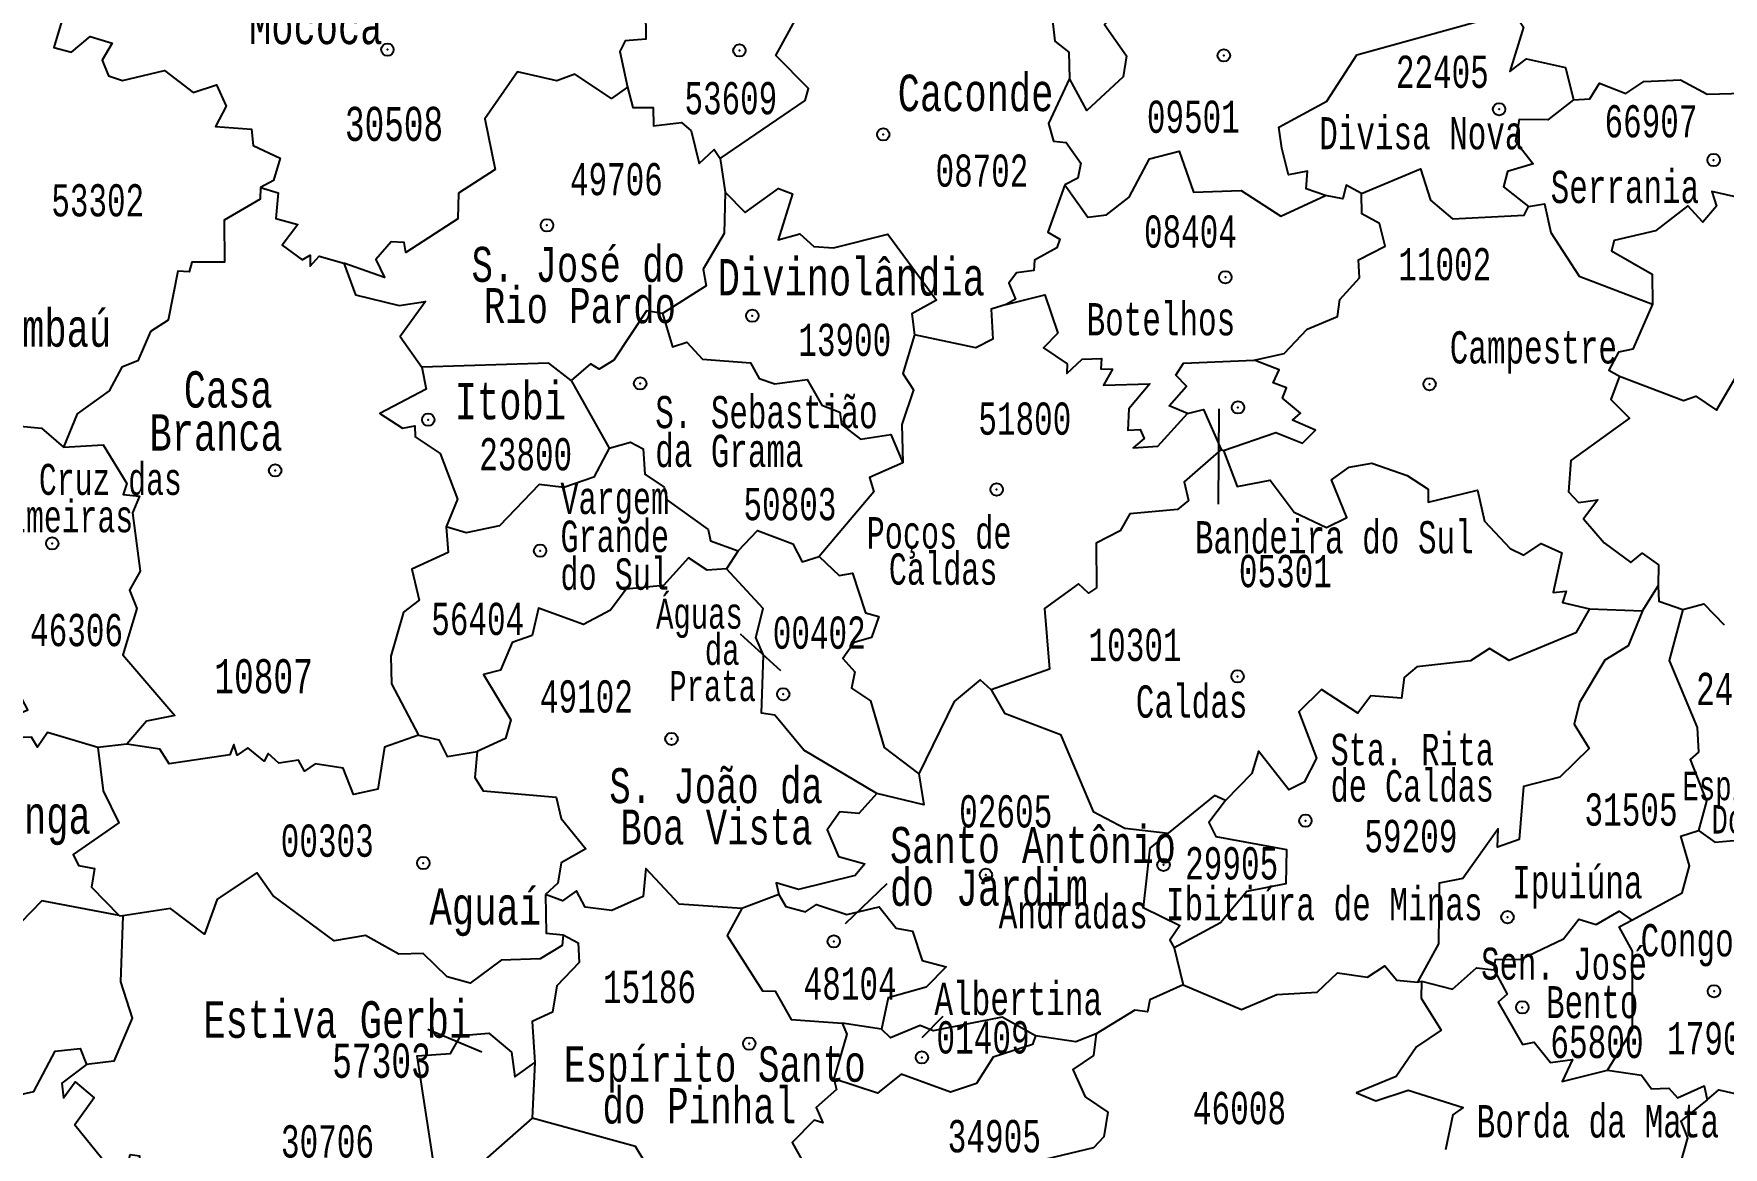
# Model space of a CAD drawing. Header units: millimetres. Extents: x 9851 to 10267, y 23387 to 23778.
# Drawn here: x 10118.13 to 10130.42, y 23502.13 to 23510.23 of the extents above; entities that cross this region are included whole.
import ezdxf
from ezdxf.enums import TextEntityAlignment as Align

# ---------------------------------------------------------------- set-up
doc = ezdxf.new("R2010")
doc.units = ezdxf.units.MM
doc.layers.add('3', color=7, linetype='Continuous')
doc.styles.add('MONOTXT', font='MONOTXT', dxfattribs={"height": 0.2})

# ---------------------------------------------------------------- blocks, each defined once
blk = doc.blocks.new('SEDE')
at = {"layer": '3', "color": 7, "linetype": 'Continuous'}
blk.add_circle((0, 0), 0.00451, dxfattribs=at)

msp = doc.modelspace()

# ---------------------------------------------------------------- linework, layer by layer
at = {"color": 7, "linetype": 'Continuous'}
for p, q in [((10123.125, 23509.325), (10123.162, 23509.079)), ((10122.041, 23507.71), (10122.318, 23507.217)), ((10126.755, 23507.503), (10126.751, 23506.81)), ((10126.771, 23507.208), (10126.788, 23507.199)), ((10123.256, 23506.471), (10123.173, 23506.339)), ((10129.838, 23506.033), (10129.951, 23506.215)), ((10129.452, 23506.049), (10129.838, 23506.033)), ((10123.568, 23505.598), (10123.273, 23505.865)), ((10123.568, 23505.598), (10123.273, 23505.865)), ((10118.808, 23505.064), (10118.599, 23505.039)), ((10123.552, 23503.971), (10123.285, 23503.868)), ((10124.34, 23504.048), (10124.036, 23503.757)), ((10124.34, 23504.048), (10124.036, 23503.757)), ((10118.752, 23503.818), (10118.779, 23503.814)), ((10126.429, 23503.582), (10126.494, 23503.314)), ((10128.201, 23503.332), (10128.23, 23503.339)), ((10121.391, 23502.822), (10121, 23502.987)), ((10124.3, 23502.991), (10124.013, 23503.034)), ((10124.596, 23502.931), (10124.749, 23503.084)), ((10121.777, 23502.747), (10121.759, 23502.342))]:
    msp.add_line(p, q, dxfattribs=at)
for points in [[(10122.943, 23511.089), (10123.018, 23510.662), (10122.902, 23510.552), (10122.702, 23510.53), (10122.712, 23510.425), (10122.582, 23510.409), (10122.585, 23510.192), (10122.435, 23510.179), (10122.397, 23510.102), (10122.453, 23509.842)], [(10126.293, 23510.88), (10126.194, 23510.708), (10126.209, 23510.575), (10125.922, 23510.298), (10126.082, 23510.072), (10126.058, 23509.917), (10125.793, 23509.673), (10125.668, 23509.906)], [(10123.125, 23509.325), (10123.744, 23509.746), (10123.769, 23509.833), (10123.531, 23510.073), (10123.683, 23510.353), (10123.985, 23510.454), (10124.242, 23510.407), (10124.44, 23510.524), (10124.597, 23510.502)], [(10124.597, 23510.502), (10124.557, 23510.438), (10124.692, 23510.351), (10124.991, 23510.528), (10125.154, 23510.374), (10125.545, 23510.327), (10125.561, 23510.177), (10125.664, 23510.098), (10125.668, 23509.906)], [(10118.348, 23510.367), (10118.277, 23510.131), (10118.405, 23510.098), (10118.542, 23510.211), (10118.702, 23510.162), (10118.629, 23510.039), (10118.676, 23509.926), (10118.777, 23509.891), (10119.083, 23509.965), (10119.292, 23509.803), (10119.462, 23509.859), (10119.532, 23509.704), (10119.455, 23509.556), (10119.715, 23509.537), (10119.729, 23509.418), (10119.924, 23509.326), (10119.877, 23509.164), (10119.782, 23509.114)], [(10128.903, 23510.381), (10128.972, 23510.28), (10128.871, 23509.958), (10128.994, 23510.05), (10129.277, 23509.987), (10129.336, 23509.751)], [(10127.53, 23509.056), (10127.389, 23509.103), (10127.401, 23509.232), (10127.261, 23509.206), (10127.213, 23509.398), (10127.192, 23509.551), (10127.541, 23509.741), (10127.759, 23510.078), (10128.655, 23510.325)], [(10122.453, 23509.842), (10122.336, 23509.76), (10122.069, 23509.937), (10121.937, 23509.888), (10121.652, 23509.955), (10121.414, 23509.613), (10121.488, 23509.244), (10121.221, 23509.073), (10121.218, 23508.885), (10120.838, 23508.64), (10120.828, 23508.714), (10120.733, 23508.719), (10120.621, 23508.589), (10120.683, 23508.459), (10120.387, 23508.563)], [(10125.668, 23509.906), (10125.515, 23509.579), (10125.552, 23509.45), (10125.645, 23509.44), (10125.751, 23509.291), (10125.729, 23509.181), (10125.633, 23509.132)], [(10129.336, 23509.751), (10129.454, 23509.759), (10129.524, 23509.871), (10129.716, 23509.796), (10129.848, 23509.884), (10130.113, 23509.896), (10130.307, 23509.793), (10130.574, 23509.799), (10130.712, 23509.691), (10130.722, 23509.582), (10130.937, 23509.482)], [(10122.453, 23509.842), (10122.49, 23509.695), (10122.639, 23509.695), (10122.642, 23509.561), (10122.845, 23509.586), (10122.914, 23509.525), (10122.973, 23509.288), (10123.082, 23509.389), (10123.125, 23509.325)], [(10129.336, 23509.751), (10129.149, 23509.606), (10128.939, 23509.608), (10128.913, 23509.45), (10129.042, 23509.285), (10128.856, 23509.229), (10128.825, 23509.117), (10129.008, 23508.974)], [(10130.937, 23509.482), (10130.888, 23509.31), (10130.737, 23509.269), (10130.694, 23509.004), (10130.342, 23509.083), (10130.375, 23508.977), (10130.277, 23508.86), (10130.167, 23508.979), (10129.932, 23508.799), (10129.632, 23508.727), (10129.612, 23508.652), (10129.909, 23508.482), (10129.911, 23508.264)], [(10125.633, 23509.132), (10125.801, 23508.898), (10125.938, 23508.915), (10126.103, 23509.043), (10126.25, 23509.322), (10126.465, 23509.377), (10126.571, 23509.079), (10126.917, 23509.092), (10127.206, 23508.905), (10127.53, 23509.056)], [(10127.793, 23509.07), (10128.223, 23509.25), (10128.294, 23509.022), (10128.455, 23508.884), (10128.977, 23508.912), (10129.008, 23508.974)], [(10119.782, 23509.114), (10119.778, 23509.029), (10119.517, 23508.875), (10119.52, 23508.569), (10119.281, 23508.57), (10119.262, 23508.5), (10119.18, 23508.504), (10119.109, 23508.147), (10118.982, 23508.066), (10118.888, 23507.853), (10118.772, 23507.805), (10118.68, 23507.635), (10118.447, 23507.467), (10118.347, 23507.225)], [(10119.782, 23509.114), (10119.909, 23509.075), (10119.892, 23508.888), (10120.053, 23508.845), (10119.938, 23508.693), (10120.084, 23508.586), (10120.142, 23508.621), (10120.144, 23508.541), (10120.209, 23508.613), (10120.387, 23508.563)], [(10125.633, 23509.132), (10125.511, 23508.789), (10125.597, 23508.737), (10125.577, 23508.675), (10125.413, 23508.584), (10125.408, 23508.51), (10125.283, 23508.493), (10125.227, 23508.416), (10125.275, 23508.301), (10125.207, 23508.262)], [(10127.793, 23509.07), (10127.681, 23509.131), (10127.656, 23509.03), (10127.53, 23509.056)], [(10123.162, 23509.079), (10123.155, 23508.778), (10123.002, 23508.519), (10123.024, 23508.398), (10122.706, 23508.196)], [(10123.162, 23509.079), (10123.308, 23508.931), (10123.55, 23509.106), (10123.653, 23509.067), (10123.548, 23508.732), (10123.707, 23508.776), (10123.808, 23508.683), (10123.952, 23508.675), (10124.347, 23508.774), (10124.7, 23508.294), (10124.52, 23508.195), (10124.54, 23508.042)], [(10127.012, 23507.857), (10127.231, 23507.905), (10127.397, 23508.083), (10127.618, 23508.175), (10127.634, 23508.298), (10127.778, 23508.456), (10127.772, 23508.588), (10127.966, 23508.686), (10127.924, 23508.851), (10127.795, 23508.921), (10127.793, 23509.07)], [(10129.008, 23508.974), (10129.124, 23508.995), (10129.17, 23508.786), (10129.377, 23508.467), (10129.911, 23508.264)], [(10120.387, 23508.563), (10120.473, 23508.333), (10120.79, 23508.255), (10120.981, 23508.284), (10120.797, 23508.029), (10120.956, 23507.805)], [(10125.207, 23508.262), (10125.097, 23508.228), (10125.11, 23508.01), (10124.987, 23507.946), (10124.54, 23508.042)], [(10125.207, 23508.262), (10125.488, 23508.333), (10125.584, 23508.054), (10125.479, 23507.947), (10125.651, 23507.831), (10125.649, 23507.76), (10125.76, 23507.865), (10125.902, 23507.87), (10125.896, 23507.794), (10125.982, 23507.791), (10125.915, 23507.674), (10126.252, 23507.686), (10126.099, 23507.502), (10126.092, 23507.349), (10126.182, 23507.353), (10126.212, 23507.287), (10126.132, 23507.22), (10126.31, 23507.232), (10126.527, 23507.47)], [(10129.911, 23508.264), (10129.767, 23507.937), (10129.662, 23507.916), (10129.592, 23507.784), (10129.671, 23507.74)], [(10122.706, 23508.196), (10122.589, 23508.217), (10122.352, 23507.857), (10122.245, 23507.791), (10122.182, 23507.831), (10122.041, 23507.71)], [(10122.706, 23508.196), (10122.779, 23507.954), (10122.884, 23507.987), (10122.997, 23507.864), (10123.348, 23507.838), (10123.41, 23507.723), (10123.523, 23507.684), (10123.758, 23507.716), (10123.866, 23507.529), (10123.997, 23507.479), (10124.01, 23507.388), (10124.147, 23507.283), (10124.369, 23507.317), (10124.455, 23507.11)], [(10124.54, 23508.042), (10124.455, 23507.761), (10124.532, 23507.642), (10124.448, 23507.388), (10124.455, 23507.11)], [(10120.956, 23507.805), (10120.987, 23507.645), (10120.65, 23507.469), (10120.815, 23507.362), (10120.905, 23507.38), (10120.908, 23507.3), (10121.088, 23507.177), (10121.214, 23506.847), (10121.133, 23506.645)], [(10122.041, 23507.71), (10121.879, 23507.836), (10120.956, 23507.805)], [(10126.527, 23507.47), (10126.394, 23507.525), (10126.519, 23507.669), (10126.441, 23507.748), (10126.497, 23507.835), (10127.012, 23507.857)], [(10126.788, 23507.199), (10127.17, 23507.331), (10127.364, 23507.253), (10127.458, 23507.349), (10127.291, 23507.42), (10127.349, 23507.471), (10127.218, 23507.581), (10127.246, 23507.656), (10127.149, 23507.692), (10127.193, 23507.786), (10127.012, 23507.857)], [(10129.671, 23507.74), (10130.137, 23507.564), (10130.225, 23507.594), (10130.375, 23507.493), (10130.58, 23507.843), (10130.68, 23507.748), (10130.73, 23507.828), (10130.86, 23507.838), (10131.074, 23507.668), (10131.185, 23507.724), (10131.318, 23507.58), (10131.47, 23507.578), (10131.479, 23507.335), (10131.551, 23507.225), (10131.678, 23507.223), (10131.779, 23507.02)], [(10129.671, 23507.74), (10129.608, 23507.571), (10129.744, 23507.436), (10129.316, 23507.127), (10129.299, 23506.898), (10129.371, 23506.821), (10129.513, 23506.84), (10129.409, 23506.702), (10129.559, 23506.527), (10129.752, 23506.384), (10129.836, 23506.454), (10129.953, 23506.367), (10129.951, 23506.215)], [(10126.527, 23507.47), (10126.644, 23507.497), (10126.771, 23507.208)], [(10117.823, 23507.279), (10117.958, 23507.383), (10118.187, 23507.363), (10118.347, 23507.225)], [(10118.347, 23507.225), (10118.637, 23507.242), (10118.809, 23506.961), (10118.782, 23506.879), (10118.9, 23506.867), (10118.851, 23506.747), (10118.906, 23506.322), (10118.827, 23506.183), (10118.882, 23506.05), (10118.779, 23505.714), (10119.157, 23505.272), (10118.952, 23505.23), (10118.808, 23505.064)], [(10122.318, 23507.217), (10122.207, 23507.005), (10121.989, 23506.931), (10121.808, 23506.952), (10121.521, 23506.652), (10121.278, 23506.6), (10121.133, 23506.645)], [(10122.318, 23507.217), (10122.474, 23507.261), (10122.565, 23507.211), (10122.577, 23507.027), (10122.718, 23506.933), (10122.738, 23506.84), (10123.038, 23506.624), (10123.055, 23506.542), (10123.256, 23506.471)], [(10126.771, 23507.208), (10126.502, 23506.971), (10126.533, 23506.836), (10126.453, 23506.77), (10126.106, 23506.738), (10126.037, 23506.616), (10125.862, 23506.525), (10125.865, 23506.201), (10125.807, 23506.161), (10125.733, 23506.23), (10125.485, 23506.051), (10125.523, 23505.608), (10125.097, 23505.46)], [(10126.788, 23507.199), (10126.888, 23506.939), (10127.129, 23506.984), (10127.302, 23506.752), (10127.539, 23506.639), (10127.687, 23506.713), (10127.575, 23506.986), (10127.703, 23507.078), (10127.869, 23507.108), (10128.126, 23507.017), (10128.279, 23506.919), (10128.277, 23506.824), (10128.637, 23506.912), (10128.688, 23506.687), (10128.875, 23506.487), (10128.974, 23506.438), (10129.101, 23506.524), (10129.251, 23506.455), (10129.188, 23506.167), (10129.281, 23506.176), (10129.255, 23506.094), (10129.452, 23506.049)], [(10124.455, 23507.11), (10124.213, 23507.003), (10124.244, 23506.9), (10123.847, 23506.428)], [(10121.133, 23506.645), (10121.147, 23506.458), (10120.883, 23506.337), (10120.937, 23506.111), (10120.822, 23506.024), (10120.73, 23505.703), (10120.734, 23505.503), (10120.93, 23505.128)], [(10123.256, 23506.471), (10123.397, 23506.619), (10123.656, 23506.52), (10123.724, 23506.391), (10123.847, 23506.428)], [(10123.173, 23506.339), (10123.032, 23506.33), (10122.895, 23506.42), (10122.714, 23506.219), (10122.442, 23506.191), (10122.328, 23506.039), (10122.131, 23505.934), (10121.805, 23506.053), (10121.757, 23505.854), (10121.613, 23505.802), (10121.528, 23505.601), (10121.404, 23505.571), (10121.604, 23505.24), (10121.565, 23505.105), (10121.358, 23505.011)], [(10123.847, 23506.428), (10123.991, 23506.291), (10124.089, 23506.307), (10124.183, 23506.018), (10124.281, 23505.992), (10124.227, 23505.839), (10124.101, 23505.804), (10124.019, 23505.687), (10124.106, 23505.591), (10124.083, 23505.471), (10124.22, 23505.38), (10124.32, 23505.039), (10124.572, 23504.848)], [(10118.599, 23505.039), (10118.231, 23505.148), (10118.159, 23505.041), (10118.116, 23505.114), (10117.934, 23505.108), (10117.807, 23504.99), (10117.774, 23505.09), (10117.852, 23505.216), (10118.088, 23505.313), (10117.943, 23505.587), (10117.973, 23506.027), (10117.887, 23506.131), (10117.64, 23506.073), (10117.462, 23506.345), (10117.325, 23506.396)], [(10124.265, 23504.704), (10123.736, 23505.021), (10123.525, 23505.274), (10123.426, 23505.289), (10123.441, 23505.712), (10123.386, 23505.839), (10123.438, 23506.05), (10123.173, 23506.339)], [(10129.951, 23506.215), (10129.957, 23506.105), (10130.132, 23506.043)], [(10129.452, 23506.049), (10129.353, 23505.874), (10128.867, 23505.672), (10128.725, 23505.76), (10128.585, 23505.669), (10128.195, 23505.627), (10128.104, 23505.548), (10128.083, 23505.398), (10127.861, 23505.415), (10127.765, 23505.289), (10127.501, 23505.461), (10127.336, 23505.299), (10127.466, 23504.962), (10127.375, 23504.786), (10127.265, 23504.731), (10127.044, 23505.012), (10126.995, 23504.851), (10126.804, 23504.655)], [(10130.132, 23506.043), (10130.031, 23505.673), (10130.236, 23505.185), (10130.244, 23505.006), (10130.185, 23504.953), (10130.303, 23504.649), (10130.245, 23504.435)], [(10130.132, 23506.043), (10130.284, 23506.085), (10130.432, 23505.931)], [(10129.838, 23506.033), (10129.733, 23505.78), (10129.563, 23505.674), (10129.38, 23505.366), (10129.34, 23505.21), (10129.45, 23505.033), (10129.235, 23504.824), (10128.972, 23504.756), (10128.94, 23504.371), (10128.783, 23504.315), (10128.788, 23504.448), (10128.53, 23504.086), (10128.358, 23504.053), (10128.352, 23503.611), (10128.201, 23503.332)], [(10125.097, 23505.46), (10125.017, 23505.532), (10124.83, 23505.375), (10124.572, 23504.848)], [(10125.097, 23505.46), (10125.194, 23505.288), (10125.602, 23505.135), (10125.84, 23504.574), (10126.07, 23504.453), (10126.387, 23504.417)], [(10120.93, 23505.128), (10120.684, 23505.043), (10120.634, 23504.736), (10120.459, 23504.698), (10120.384, 23504.889), (10120.178, 23504.92), (10120.101, 23504.868), (10120.057, 23504.948), (10119.915, 23504.925), (10119.838, 23504.996), (10119.809, 23504.941), (10119.69, 23505.037), (10119.612, 23504.983), (10119.588, 23505.062), (10119.558, 23504.987), (10119.116, 23504.92), (10119.048, 23505.028), (10118.808, 23505.064)], [(10120.93, 23505.128), (10121.078, 23505.095), (10121.14, 23504.973), (10121.358, 23505.011)], [(10118.599, 23505.039), (10118.637, 23504.724), (10118.75, 23504.492), (10118.418, 23504.261), (10118.457, 23504.181), (10118.573, 23504.158), (10118.552, 23504.023), (10118.752, 23503.818)], [(10121.358, 23505.011), (10121.34, 23504.82), (10121.402, 23504.724), (10121.933, 23504.677), (10121.968, 23504.524), (10122.148, 23504.302), (10121.968, 23504.2), (10121.945, 23504.052), (10121.855, 23503.969)], [(10124.572, 23504.848), (10124.607, 23504.623), (10124.265, 23504.704)], [(10124.265, 23504.704), (10124.134, 23504.56), (10123.996, 23504.571), (10123.904, 23504.441), (10123.987, 23504.247), (10124.179, 23504.192), (10124.108, 23504.108), (10123.695, 23504.007), (10123.534, 23504.054), (10123.552, 23503.971)], [(10126.804, 23504.655), (10126.722, 23504.689), (10126.387, 23504.417)], [(10126.804, 23504.655), (10126.681, 23504.494), (10126.732, 23504.393), (10127.248, 23504.298), (10127.243, 23504.048), (10126.959, 23503.993), (10126.766, 23503.764), (10126.429, 23503.582)], [(10126.387, 23504.417), (10126.253, 23504.306), (10126.205, 23503.875), (10126.471, 23503.744), (10126.397, 23503.637), (10126.429, 23503.582)], [(10129.76, 23503.784), (10130.127, 23503.983), (10130.18, 23504.179), (10130.117, 23504.395), (10130.245, 23504.435)], [(10130.245, 23504.435), (10130.363, 23504.351), (10130.586, 23504.37), (10130.716, 23503.972), (10130.694, 23503.855), (10130.618, 23503.824), (10130.669, 23503.738), (10130.746, 23503.685), (10131.08, 23503.731), (10131.156, 23503.512)], [(10121.983, 23503.676), (10121.977, 23503.599), (10121.817, 23503.502), (10121.532, 23503.493), (10121.307, 23503.326), (10121.139, 23503.371), (10120.965, 23503.542), (10120.789, 23503.536), (10120.545, 23503.672), (10120.317, 23503.634), (10119.87, 23503.962), (10119.755, 23504.127), (10119.466, 23503.935), (10119.373, 23503.681), (10119.126, 23503.868), (10118.779, 23503.814)], [(10123.285, 23503.868), (10122.827, 23503.9), (10122.586, 23504.159), (10122.567, 23503.956), (10122.337, 23503.853), (10122.144, 23503.879), (10122.081, 23503.997), (10121.979, 23503.923), (10121.855, 23503.969)], [(10118.752, 23503.818), (10118.19, 23503.923), (10118.034, 23503.763), (10117.744, 23503.769), (10117.456, 23503.906), (10116.992, 23503.837), (10116.758, 23503.955)], [(10121.855, 23503.969), (10121.861, 23503.689), (10121.983, 23503.676)], [(10123.552, 23503.971), (10123.603, 23503.883), (10123.748, 23503.845), (10123.828, 23503.897), (10124.047, 23503.824), (10124.283, 23503.881), (10124.407, 23503.724), (10124.525, 23503.704), (10124.595, 23503.491), (10124.77, 23503.444), (10124.626, 23503.295), (10124.348, 23503.218), (10124.3, 23502.991)], [(10123.285, 23503.868), (10123.177, 23503.671), (10123.433, 23503.27), (10123.527, 23503.267), (10123.642, 23503.06), (10124.013, 23503.034)], [(10128.759, 23503.423), (10128.768, 23503.498), (10128.953, 23503.499), (10129.262, 23503.648), (10129.374, 23503.79), (10129.5, 23503.751), (10129.668, 23503.848), (10129.76, 23503.784)], [(10118.779, 23503.814), (10118.762, 23503.335), (10118.847, 23503.071), (10118.715, 23502.758), (10118.515, 23502.733)], [(10129.583, 23502.692), (10129.765, 23502.988), (10129.764, 23503.558), (10129.667, 23503.736), (10129.76, 23503.784)], [(10121.983, 23503.676), (10122.092, 23503.619), (10122.1, 23503.475), (10121.937, 23503.305), (10121.905, 23503.114), (10121.757, 23503.046), (10121.777, 23502.747)], [(10130.308, 23502.477), (10130.394, 23502.548), (10130.585, 23502.506), (10130.802, 23502.705), (10130.771, 23502.875), (10130.871, 23503.128), (10131.024, 23503.252), (10131.156, 23503.512)], [(10126.494, 23503.314), (10126.919, 23503.133), (10127.176, 23503.242), (10127.47, 23503.259), (10127.618, 23503.401), (10127.837, 23503.369), (10127.963, 23503.45), (10128.05, 23503.346), (10128.201, 23503.332)], [(10128.23, 23503.339), (10128.226, 23503.216), (10128.373, 23502.982), (10128.192, 23502.863), (10128.044, 23502.647), (10127.756, 23502.527), (10127.897, 23502.469), (10128.133, 23502.547), (10128.532, 23502.421), (10128.458, 23502.367), (10128.404, 23502.112)], [(10128.23, 23503.339), (10128.455, 23503.282), (10128.629, 23503.437), (10128.759, 23503.423)], [(10128.759, 23503.423), (10128.852, 23503.244), (10128.787, 23503.186), (10128.965, 23502.878), (10129.05, 23502.897), (10129.167, 23502.749), (10129.329, 23502.77), (10129.253, 23502.609), (10129.583, 23502.692)], [(10126.494, 23503.314), (10126.252, 23503.205), (10126.236, 23503.116), (10126.143, 23503.129), (10125.861, 23502.957)], [(10124.013, 23503.034), (10124.048, 23502.954), (10123.954, 23502.628)], [(10125.42, 23502.941), (10125.177, 23503.078), (10124.675, 23502.978), (10124.581, 23503.016), (10124.365, 23502.927), (10124.3, 23502.991)], [(10116.054, 23502.335), (10116.298, 23502.149), (10116.687, 23502.139), (10117.05, 23502.462), (10117.287, 23502.33), (10117.447, 23502.41), (10117.532, 23502.364), (10117.65, 23502.544), (10117.927, 23502.49), (10118.133, 23502.538), (10118.287, 23502.83), (10118.469, 23502.849), (10118.515, 23502.733)], [(10121.759, 23502.342), (10121.19, 23501.843), (10121.067, 23501.849), (10120.922, 23502.797), (10121.165, 23502.813), (10121.238, 23502.945), (10121.444, 23502.962), (10121.608, 23502.822), (10121.633, 23502.643), (10121.777, 23502.747)], [(10125.42, 23502.941), (10125.4, 23502.88), (10125.112, 23502.787), (10124.992, 23502.596), (10124.802, 23502.532), (10124.442, 23502.664), (10124.272, 23502.526), (10123.954, 23502.628)], [(10125.861, 23502.957), (10125.714, 23502.898), (10125.42, 23502.941)], [(10125.861, 23502.957), (10125.842, 23502.799), (10125.693, 23502.696), (10125.782, 23502.499), (10125.946, 23502.387), (10125.919, 23502.206), (10125.842, 23502.128), (10125.499, 23502.044), (10125.463, 23501.895), (10125.576, 23501.481), (10125.697, 23501.394)], [(10118.515, 23502.733), (10118.336, 23502.598), (10118.349, 23502.491), (10118.432, 23502.608), (10118.571, 23502.49), (10118.431, 23502.294), (10118.667, 23502), (10118.814, 23501.988), (10118.834, 23502.079), (10118.902, 23502.07), (10118.911, 23501.875)], [(10123.954, 23502.628), (10123.973, 23502.552), (10123.825, 23502.421), (10123.872, 23502.31), (10123.811, 23502.328), (10123.649, 23502.165), (10123.733, 23502.018), (10123.651, 23501.947), (10123.705, 23501.841), (10123.524, 23501.731)], [(10129.583, 23502.692), (10129.829, 23502.657), (10129.903, 23502.557), (10130.028, 23502.561), (10130.091, 23502.491), (10130.286, 23502.579), (10130.308, 23502.477)], [(10130.308, 23502.477), (10130.117, 23502.321), (10130.165, 23502.201), (10130.112, 23502.011), (10130.209, 23501.874), (10130.187, 23501.722), (10130.345, 23501.635), (10130.367, 23501.189)], [(10122.847, 23501.83), (10122.757, 23502.021), (10122.572, 23502.033), (10122.51, 23502.137), (10121.759, 23502.342)]]:
    msp.add_lwpolyline(points, dxfattribs=at)
for p in [(10120.705, 23510.116), (10123.266, 23510.11), (10126.791, 23510.074), (10128.794, 23509.682), (10124.313, 23509.499), (10130.355, 23509.313), (10121.866, 23508.838), (10126.802, 23508.46), (10123.36, 23508.18), (10122.544, 23507.688), (10128.288, 23507.682), (10121.002, 23507.424), (10126.894, 23507.513), (10119.888, 23507.055), (10125.138, 23506.916), (10118.266, 23506.524), (10121.816, 23506.471), (10126.891, 23505.557), (10123.585, 23505.427), (10122.772, 23505.102), (10127.385, 23504.507), (10120.966, 23504.199), (10125.06, 23504.113), (10126.352, 23504.185), (10128.855, 23503.805), (10123.953, 23503.629), (10130.358, 23503.266), (10128.963, 23503.149), (10123.338, 23502.885), (10124.594, 23502.785)]:
    msp.add_point(p, dxfattribs=at)

# ---------------------------------------------------------------- block references
at = {"color": 7, "linetype": 'Continuous', "zscale": 10}
for p, xscale, yscale, rotation in [((10120.705, 23510.116), 9.99998267394173, 9.99998267394173, 0.4829230936033736), ((10123.266, 23510.11), 10.00001704803835, 10.00001704803835, 0.5629660529081492), ((10126.791, 23510.074), 9.999988952912014, 9.999988952912014, 0.6718304162794904), ((10128.794, 23509.682), 10.00002179012871, 10.00002179012871, 0.7307963441341403), ((10124.313, 23509.499), 10.00001924040703, 10.00001924040703, 0.5907149733123827), ((10130.355, 23509.313), 9.999986835563831, 9.999986835563831, 0.7764265135110019), ((10121.866, 23508.838), 10.0000221784904, 10.0000221784904, 0.5090689701085918), ((10126.802, 23508.46), 10.0000127749726, 10.0000127749726, 0.6606222743348782), ((10123.36, 23508.18), 10, 10, 0.5506936236051642), ((10122.544, 23507.688), 10, 10, 0.5208102919274009), ((10128.288, 23507.682), 10, 10, 0.7011800362983249), ((10126.894, 23507.513), 10, 10, 0.6563536843986703), ((10121.002, 23507.424), 10.00001026720735, 10.00001026720735, 0.4698478913586817), ((10119.888, 23507.055), 10, 10, 0.4311603317172847), ((10125.138, 23506.916), 9.999983291072752, 9.999983291072752, 0.5965871256545454), ((10118.266, 23506.524), 9.999980892046159, 9.999980892046159, 0.374597208078997), ((10121.816, 23506.471), 9.99998977376514, 9.99998977376514, 0.4877254128519717), ((10126.891, 23505.557), 10.00002124358172, 10.00002124358172, 0.6414105758016221), ((10123.585, 23505.427), 10.00001763632743, 10.00001763632743, 0.5354839194520145), ((10122.772, 23505.102), 10.00001846368342, 10.00001846368342, 0.5066678268609203), ((10127.385, 23504.507), 9.999989888799497, 9.999989888799497, 0.6491504223835193), ((10120.966, 23504.199), 10.00001649769638, 10.00001649769638, 0.4407650137988335), ((10126.352, 23504.185), 10.00001476600549, 10.00001476600549, 0.6136616769868593), ((10125.06, 23504.113), 9.999985700832426, 9.999985700832426, 0.5717728176924763), ((10128.855, 23503.805), 9.999981141739239, 9.999981141739239, 0.6905086265614849), ((10123.953, 23503.629), 10.00001242954505, 10.00001242954505, 0.5322824066438884), ((10130.358, 23503.266), 9.999982967111496, 9.999982967111496, 0.7342679321989788), ((10128.963, 23503.149), 9.99997777852577, 9.99997777852577, 0.6889079109506917), ((10123.338, 23502.885), 10.00001764055582, 10.00001764055582, 0.5061342392305588), ((10124.594, 23502.785), 9.999988209904886, 9.999988209904886, 0.5458913548427929)]:
    msp.add_blockref('SEDE', p, dxfattribs=dict(at, xscale=xscale, yscale=yscale, rotation=rotation))

# ---------------------------------------------------------------- texts
at = {"color": 7, "linetype": 'Continuous', "style": 'MONOTXT', "width": 0.705884}
msp.add_text('Mococa', height=0.2649, dxfattribs=at).set_placement((10120.669, 23510.156), align=Align.RIGHT)
at = {"color": 7, "linetype": 'Continuous', "style": 'MONOTXT'}
for s, height, width, p in [('22405', 0.234, 0.666663, (10128.381, 23509.955)), ('30508', 0.2475, 0.666667, (10120.753, 23509.576)), ('08702', 0.2338, 0.666663, (10125.031, 23509.236)), ('23800', 0.2342, 0.666667, (10121.711, 23507.173)), ('50803', 0.2342, 0.666663, (10123.634, 23506.81)), ('00402', 0.2344, 0.666667, (10123.847, 23505.875)), ('49102', 0.2345, 0.666667, (10122.153, 23505.411)), ('02605', 0.2349, 0.666671, (10125.204, 23504.575)), ('00303', 0.2346, 0.666667, (10120.267, 23504.362)), ('34905', 0.2353, 0.666659, (10125.121, 23502.212))]:
    msp.add_text(s, height=height, dxfattribs=dict(at, width=width)).set_placement(p, align=Align.MIDDLE)
for s, height, rotation, width, p in [('53609', 0.2338, 0, 0.666675, (10123.204, 23509.763)), ('09501', 0.2341, 360, 0.666667, (10126.569, 23509.628)), ('66907', 0.2341, 0, 0.666659, (10129.899, 23509.595)), ('49706', 0.2339, 360, 0.666659, (10122.371, 23509.174)), ('53302', 0.2339, 360, 0.666663, (10118.597, 23509.02)), ('08404', 0.2342, 360, 0.666667, (10126.548, 23508.793)), ('11002', 0.2342, 360, 0.666671, (10128.399, 23508.555)), ('13900', 0.234, 360, 0.666671, (10124.033, 23508.005)), ('51800', 0.2344, 0, 0.666663, (10125.343, 23507.432)), ('05301', 0.2346, 0, 0.666675, (10127.239, 23506.323)), ('56404', 0.2344, 360, 0.666659, (10121.362, 23505.975)), ('46306', 0.2344, 360, 0.666667, (10118.443, 23505.894)), ('10301', 0.2347, 0, 0.666671, (10126.145, 23505.786)), ('10807', 0.2482, 360, 0.66667, (10119.804, 23505.558)), ('24401', 0.2347, 0, 0.666667, (10130.566, 23505.465)), ('31505', 0.2349, 360, 0.666671, (10129.754, 23504.588)), ('59209', 0.2349, 0, 0.666663, (10128.152, 23504.395)), ('29905', 0.2349, 360, 0.666663, (10126.848, 23504.197)), ('15186', 0.2348, 0, 0.666663, (10122.612, 23503.298)), ('48104', 0.2348, 0, 0.666667, (10124.072, 23503.322)), ('01409', 0.2351, 360, 0.666667, (10125.039, 23502.931)), ('65800', 0.2351, 360, 0.666667, (10129.506, 23502.898)), ('17900', 0.2351, 360, 0.666671, (10130.355, 23502.924)), ('57303', 0.2487, 0, 0.666674, (10120.662, 23502.761)), ('46008', 0.2352, 360, 0.666667, (10126.905, 23502.417)), ('30706', 0.235, 0, 0.666671, (10120.269, 23502.174))]:
    msp.add_text(s, height=height, rotation=rotation, dxfattribs=dict(at, width=width)).set_placement(p, align=Align.MIDDLE)
for s, height, rotation, width, p in [('Caconde', 0.2649, 360, 0.705883, (10124.418, 23509.669)), ('Itobi', 0.2653, 0, 0.705881, (10121.195, 23507.426)), ('Sta. Rita ', 0.2288, 359.9957, 0.666667, (10127.568, 23504.91)), ('de Caldas', 0.2288, 359.9957, 0.666667, (10127.568, 23504.646)), ('Santo Ant%%244nio ', 0.26194, 359.9971, 0.705887, (10124.362, 23504.199)), ('do Jardim', 0.2619, 359.9971, 0.705887, (10124.362, 23503.889))]:
    msp.add_text(s, height=height, rotation=rotation, dxfattribs=dict(at, width=width)).set_placement(p)
for s, height, width, p in [('Divisa Nova', 0.23405, 0.666671, (10128.971, 23509.625)), ('Caldas', 0.2347, 0.666671, (10126.963, 23505.491)), ('Estiva Gerbi', 0.26614, 0.705879, (10121.316, 23503.194))]:
    msp.add_text(s, height=height, dxfattribs=dict(at, width=width)).set_placement(p, align=Align.TOP_RIGHT)
for s, height, rotation, width, p in [('Serrania', 0.2341, 360, 0.666663, (10130.25, 23509.234)), ('Botelhos', 0.2343, 360, 0.666671, (10126.874, 23508.272)), ('Po%%231os de ', 0.22838, 359.9959, 0.666663, (10125.378, 23506.715)), ('Caldas', 0.2284, 359.9959, 0.666663, (10125.144, 23506.452))]:
    msp.add_text(s, height=height, rotation=rotation, dxfattribs=dict(at, width=width)).set_placement(p, align=Align.TOP_RIGHT)
for s, height, rotation, width, p in [('S. Jos%%233 do ', 0.25406, 0.0001, 0.705886, (10122.171, 23508.681)), ('Rio Pardo', 0.2541, 0.0001, 0.705886, (10122.106, 23508.381)), ('S. Jo%%227o da ', 0.25424, 0.0003, 0.70589, (10123.174, 23504.889)), ('Boa Vista', 0.2542, 0.0003, 0.70589, (10123.099, 23504.588)), ('Esp%%237rito Santo ', 0.25673, 359.998, 0.705885, (10123.166, 23502.865)), ('do Pinhal', 0.2567, 359.998, 0.705885, (10122.975, 23502.562))]:
    msp.add_text(s, height=height, rotation=rotation, dxfattribs=dict(at, width=width)).set_placement(p, align=Align.TOP_CENTER)
for s, height, width, p in [('Divinol%%226ndia', 0.26518, 0.705889, (10123.108, 23508.328)), ('Campestre', 0.2343, 0.666675, (10128.435, 23507.833)), ('Ipui%%250na', 0.23497, 0.666667, (10128.889, 23503.942)), ('Ibiti%%250ra de Minas', 0.23499, 0.666667, (10126.369, 23503.783)), ('Albertina', 0.2351, 0.666671, (10124.685, 23503.093))]:
    msp.add_text(s, height=height, dxfattribs=dict(at, width=width)).set_placement(p)
for s, height, width, p in [('Tamba%%250', 0.2653, 0.705884, (10118.209, 23507.955)), ('Borda da Mata', 0.23525, 0.666682, (10129.513, 23502.203))]:
    msp.add_text(s, height=height, dxfattribs=dict(at, width=width)).set_placement(p, align=Align.CENTER)
for s, height, rotation, width, p in [('Casa ', 0.2644, 359.9971, 0.705876, (10120.031, 23507.512)), ('Branca', 0.2644, 359.9971, 0.705876, (10119.943, 23507.199)), ('%%193guas ', 0.2187, 0.014, 0.666667, (10123.417, 23505.904)), ('da ', 0.2187, 0.014, 0.666667, (10123.393, 23505.641)), ('Prata', 0.2187, 0.014, 0.666667, (10123.387, 23505.377)), ('Esp%%237rito Sto. do', 0.20688, 359.9999, 0.666671, (10132.038, 23504.656)), ('Dourado', 0.2069, 359.9999, 0.666671, (10131.175, 23504.413))]:
    msp.add_text(s, height=height, rotation=rotation, dxfattribs=dict(at, width=width)).set_placement(p, align=Align.RIGHT)
at = {"color": 7, "linetype": 'Continuous', "style": 'MONOTXT', "width": 0.666663}
for s, height, p in [('S. Sebasti%%227o ', 0.23363, (10122.654, 23507.596)), ('da Grama', 0.2336, (10122.654, 23507.314))]:
    msp.add_text(s, height=height, rotation=359.9986, dxfattribs=at).set_placement(p, align=Align.TOP_LEFT)
at = {"color": 7, "linetype": 'Continuous', "style": 'MONOTXT'}
for s, height, rotation, width, p in [('Sta. Cruz das ', 0.22536, 359.9989, 0.666663, (10118.429, 23506.877)), ('Palmeiras', 0.2254, 359.9989, 0.666663, (10118.27, 23506.605)), ('Congonhal', 0.235, 0, 0.666671, (10130.434, 23503.52))]:
    msp.add_text(s, height=height, rotation=rotation, dxfattribs=dict(at, width=width)).set_placement(p, align=Align.CENTER)
at = {"color": 7, "linetype": 'Continuous', "style": 'MONOTXT', "width": 0.666667}
for s, p in [('Vargem ', (10121.964, 23506.852)), ('Grande ', (10121.964, 23506.576)), ('do Sul', (10121.964, 23506.301))]:
    msp.add_text(s, height=0.2283, rotation=359.9963, dxfattribs=at).set_placement(p, align=Align.MIDDLE_LEFT)
at = {"color": 7, "linetype": 'Continuous', "style": 'MONOTXT', "width": 0.666663}
msp.add_text('Bandeira do Sul', height=0.23452, dxfattribs=at).set_placement((10127.595, 23506.686), align=Align.TOP_CENTER)
at = {"color": 7, "linetype": 'Continuous', "style": 'MONOTXT'}
for s, height, width, p in [('Pirassununga', 0.26586, 0.705887, (10116.598, 23504.678)), ('Agua%%237', 0.266, 0.705886, (10121.011, 23504.016)), ('Andradas', 0.235, 0.666667, (10125.153, 23503.959))]:
    msp.add_text(s, height=height, dxfattribs=dict(at, width=width)).set_placement(p, align=Align.TOP_LEFT)
at = {"color": 7, "linetype": 'Continuous', "style": 'MONOTXT', "width": 0.666703}
for s, height, p in [('Sen. Jos%%233 ', 0.23237, (10130.004, 23503.467)), ('Bento', 0.2324, (10129.807, 23503.187))]:
    msp.add_text(s, height=height, rotation=359.9935, dxfattribs=at).set_placement(p, align=Align.MIDDLE_RIGHT)

doc.saveas('drawing.dxf')
